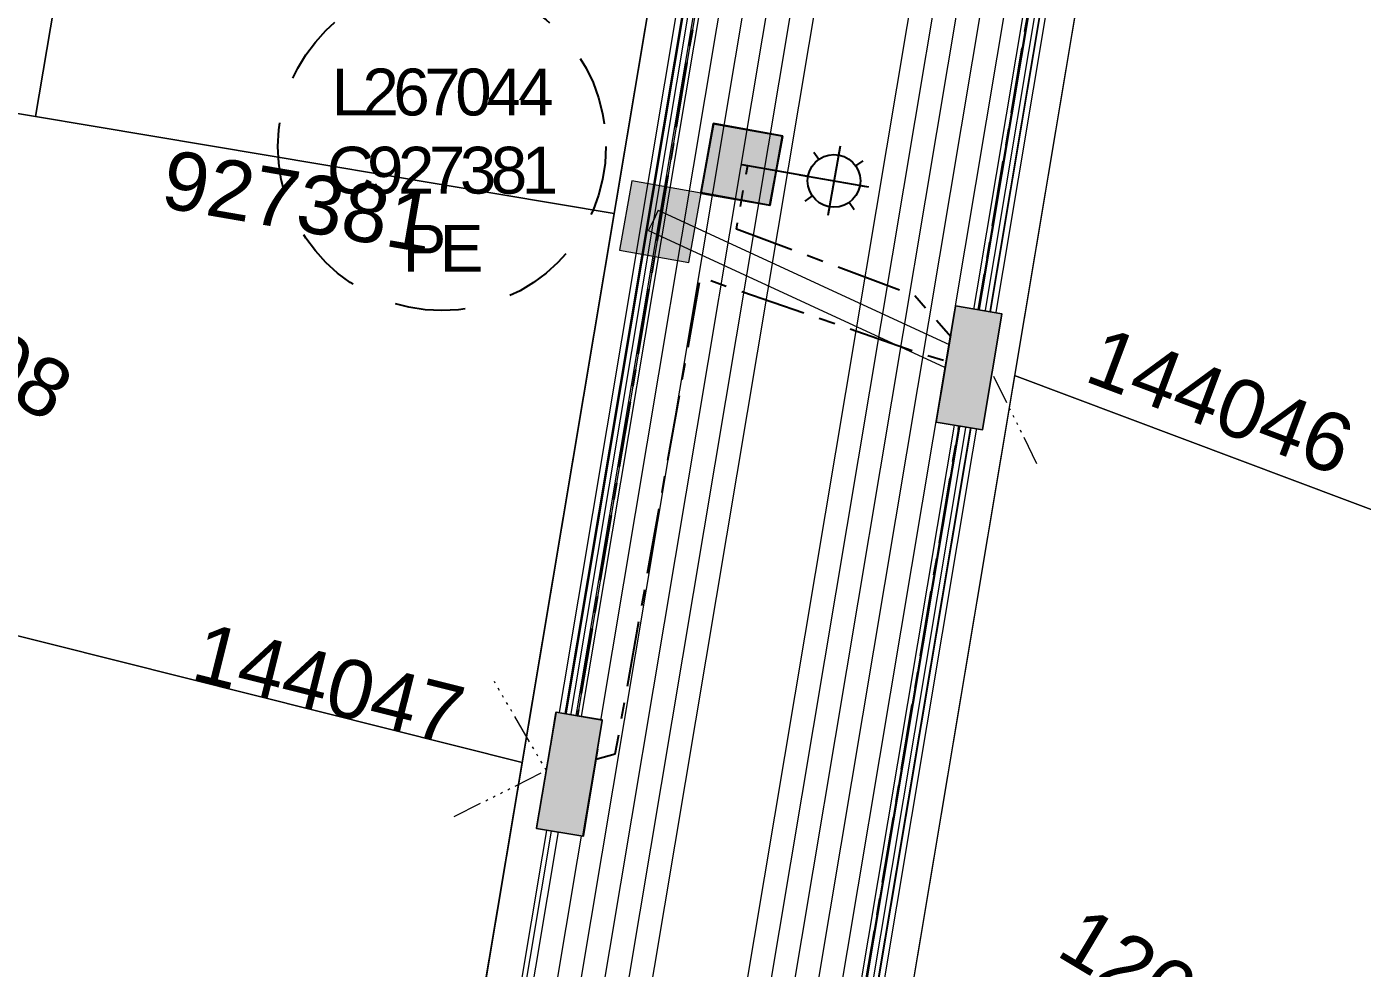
# Model space of a CAD drawing. Header units: metres. Extents: x 264965 to 265706, y 6180501 to 6181430.
# Drawn here: x 265400.8 to 265457.8, y 6180910 to 6180950.2 of the extents above; entities that cross this region are included whole.
import ezdxf
from ezdxf.enums import TextEntityAlignment as Align

# ---------------------------------------------------------------- set-up
doc = ezdxf.new("R2010")
doc.units = ezdxf.units.M
for name, pattern in [('Cable Exist UG', [7, 4, -1, 1, -1]), ('Dash', [5, 3, -2]), ('PHANTOMX2', [5.6, 2.5, -0.5, 0.15, -0.5, 0.15, -0.5, 0.15, -0.5, 0.15, -0.5])]:
    doc.linetypes.add(name, pattern=pattern)
doc.layers.get('0').update_dxf_attribs({"color": 6})
for name, color, linetype, lineweight in [('_User Miscellaneous1', 30, 'Continuous', 13), ('_User Miscellaneous10', 241, 'Continuous', 13), ('_User_LV_Exist', 5, 'Continuous', 25), ('_User_SL_Exist', 4, 'Continuous', 25), ('Cadastre Developer_SP_NEW', 92, 'Continuous', 15)]:
    doc.layers.add(name, color=color, linetype=linetype, lineweight=lineweight)
doc.layers.add('_User Miscellaneous12', color=252, linetype='Continuous', lineweight=13, plot=False, transparency=0.5)
for name, color, linetype in [('Equip_SP_SL_EXT', 7, 'Continuous'), ('SupportsUG_SP_LV_EXT', 7, 'Continuous'), ('UG_Details_SP_MISC', 7, 'Continuous')]:
    doc.layers.add(name, color=color, linetype=linetype)
doc.styles.add('ARIAL', font='arial.ttf', dxfattribs={"height": 2})
doc.styles.add('COLUMN_LABEL', font='arial.ttf', dxfattribs={"height": 2})
doc.styles.add('POLE_LABEL', font='arial.ttf', dxfattribs={"height": 2})
doc.styles.add('SL_LABEL', font='arial.ttf', dxfattribs={"height": 2})
doc.styles.get("Standard").update_dxf_attribs({"font": 'arial.ttf'})
doc.linetypes.add('Cable o', pattern='A,4,-0.01,["O",Standard,S=1.5,R=0,X=0,Y=-0.75],-1.6', length=5.61)

# ---------------------------------------------------------------- blocks, each defined once
blk = doc.blocks.new('*U645')
at = {"width": 0.9}
blk.add_attdef('ASSET_NUM', text='', height=2, dxfattribs=at).set_placement((4, 2), align=Align.MIDDLE_LEFT)
for tag, p, flags in [('SUBURB', (-2, 0), 1), ('STREETNAME', (-1.8, 0), 9), ('PARENT', (-1.6, 0), 9), ('NOTES', (-1.4, 0), 9), ('LOCATION', (-1.2, 0), 9), ('LEGEND', (-1, 0), 9), ('USAGE', (-0.8, 0), 9), ('SUPPORT_TYPE', (-0.6, 0), 9), ('STATE', (-0.4, 0), 9), ('OWNED_BY', (-0.2, 0), 9)]:
    blk.add_attdef(tag, p, '', height=0.2, rotation=270, dxfattribs=dict(flags=flags))
blk.add_wipeout([(1, 2.5), (1, -2.5), (-1, -2.5), (-1, 2.5)])
at = {"layer": 'SupportsUG_SP_LV_EXT'}
h = blk.add_hatch(color=256, dxfattribs=at)
h.dxf.hatch_style = 1
h.paths.add_polyline_path([(-1, 2.5), (-1, -1.25), (-1, 1.25), (-1, -2.5), (1, -2.5), (1, 2.5)])
blk.add_lwpolyline([(-1, 2.5), (-1, -1.25), (-1, 1.25), (-1, -2.5), (1, -2.5), (1, 2.5)], close=True)
blk = doc.blocks.new('*U834')
at = {"layer": 'Equip_SP_SL_EXT'}
h = blk.add_hatch(color=256, dxfattribs=at)
h.dxf.hatch_style = 1
h.paths.add_polyline_path([(-1.5, 1.5), (-1.5, -1.5), (1.5, -1.5), (1.5, 1.5)])
blk.add_lwpolyline([(-1.5, 1.5), (-1.5, -1.5), (1.5, -1.5), (1.5, 1.5)], close=True)
at = {"width": 0.9, "flags": 8}
blk.add_attdef('ASSET_NUM', text='', height=2, dxfattribs=at).set_placement((4, 2), align=Align.MIDDLE_LEFT)
at = {"flags": 1}
blk.add_attdef('Z', (-2.351, -1.813), '', height=0.2, rotation=270, dxfattribs=at)
at = {"flags": 9}
for tag, p in [('NOTES', (-2, -1.813)), ('SUBURB', (-1.8, -1.813)), ('STREETNAME', (-1.6, -1.813)), ('LOCATION', (-1.4, -1.813)), ('LEGEND', (-1.2, -1.813)), ('USAGE', (-1, -1.813)), ('STATE', (-0.8, -1.813)), ('OWNED_BY', (-0.6, -1.813)), ('COLUMN_TYPE', (-0.4, -1.813)), ('STREET_CODE', (-0.2, -1.813)), ('STRUCTURE_PLANT_NUMBER', (0.031, -1.813))]:
    blk.add_attdef(tag, text='', height=0.2, rotation=270, dxfattribs=at).set_placement(p, align=Align.MIDDLE_LEFT)
blk = doc.blocks.new('*U202')
for tag, height, rotation, flags, p in [('LANTNUMBER', 0.2, 270, 9, (-1.4, 2.6)), ('LOUTREACH', 0.2, 270, 9, (-1.4, 2.2)), ('LOUTREACHVOCAB', 0.2, 270, 9, (-1.4, 2)), ('LRATECODE', 0.2, 270, 9, (-1.4, 1.8)), ('LREMOVE', 0.2, 270, 9, (-1.4, 1.6)), ('LREPLACE', 0.2, 270, 9, (-1.4, 1.4)), ('LTYPE', 0.2, 270, 9, (-1.4, 1.2)), ('LTYPEVOCAB', 0.2, 270, 9, (-1.4, 1)), ('LEGEND', 0.2, 270, 9, (-1.4, 0.8)), ('SUBURB', 0.2, 270, 9, (-1.4, 0.6)), ('STREETNAME', 0.2, 270, 9, (-1.4, 0.4)), ('LOCATION', 0.2, 270, 9, (-1.4, 0.2)), ('LNEW', 0.2, 270, 9, (-6.4, 0)), ('LMASTVOCAB', 0.2, 270, 9, (-6.2, 0)), ('LMAST', 0.2, 270, 9, (-6, 0)), ('LLAMPVOCAB', 0.2, 270, 9, (-5.8, 0)), ('LLAMP', 0.2, 270, 9, (-5.6, 0)), ('LEXIST', 0.2, 270, 9, (-5.4, 0)), ('LCHARGE3PERCENT', 0.2, 270, 9, (-5.2, 0)), ('LCHARGE3', 0.2, 270, 9, (-5, 0)), ('LCHARGE2PERCENT', 0.2, 270, 9, (-4.8, 0)), ('LCHARGE2', 0.2, 270, 9, (-4.6, 0)), ('LCHARGE1PERCENT', 0.2, 270, 9, (-4.4, 0)), ('LCHARGE1', 0.2, 270, 9, (-4.2, 0)), ('LCATEGORY', 0.2, 270, 9, (-4, 0)), ('LBRACKETVOCAB', 0.2, 270, 9, (-3.8, 0)), ('LBRACKET', 0.2, 270, 9, (-3.6, 0)), ('LKINGHEIGHT', 0.2, 270, 9, (-3.4, 0)), ('CREPLACE', 0.2, 270, 9, (-3.2, 0)), ('CREMOVE', 0.2, 270, 9, (-3, 0)), ('CNUMBER', 0.2, 270, 9, (-2.8, 0)), ('CNEW', 0.2, 270, 9, (-2.6, 0)), ('CEXIST', 0.2, 270, 9, (-2.4, 0)), ('USAGE', 0.2, 270, 9, (-2.2, 0)), ('STATE', 0.2, 270, 9, (-2, 0)), ('OWNED_BY', 0.2, 270, 9, (-1.8, 0)), ('ORIENTATION', 0.2, 270, 9, (-1.6, 0)), ('OPERATING_VOLTAGE', 0.2, 270, 9, (-1.4, 0)), ('NOTES', 0.2, 270, 9, (-1.4, 0)), ('NO_PHASES', 0.2, 270, 9, (-1.2, 0)), ('LANTERN_TYPE', 0.2, 270, 9, (-1, 0)), ('LANTERN_PURPOSE', 0.2, 270, 9, (-0.8, 0)), ('CONTROL_TYPE', 0.2, 270, 9, (-0.6, 0)), ('CONSTRUCTED_VOLTAGE', 0.2, 270, 9, (-0.4, 0)), ('MAINTAINED_BY', 0.2, 270, 9, (-1.4, -0.663)), ('LNUMBER', 1, 350, 8, (6.718, -2.212))]:
    blk.add_attdef(tag, text='', height=height, rotation=rotation, dxfattribs=dict(flags=flags)).set_placement(p, align=Align.MIDDLE_LEFT)
at = {"style": 'SL_LABEL'}
for tag, height, rotation, flags, p in [('ASSET_NUM', 1, 350, 8, (7.065, -0.242)), ('STREET_CODE', 0.001, 270, 9, (0.001, 0))]:
    blk.add_attdef(tag, text='', height=height, rotation=rotation, dxfattribs=dict(at, flags=flags)).set_placement(p, align=Align.MIDDLE_LEFT)
for tag, p, height, flags in [('OPERATED_BY', (-1.4, -0.407), 0.2, 9), ('Z', (0, 0), 0.001, 1)]:
    blk.add_attdef(tag, p, '', height=height, rotation=270, dxfattribs=dict(flags=flags))
blk.add_wipeout([(5.599, -0.999), (4.798, -1.935), (3.644, -2.368), (2.709, -1.567), (2.275, -0.413), (3.077, 0.523), (4.23, 0.956), (5.166, 0.154)])
for p, q in [((4.198, 0.771), (3.677, -2.183)), ((4.198, 0.771), (4.133, 0.402)), ((3.077, 0.523), (3.292, 0.215)), ((5.166, 0.154), (4.859, -0.061)), ((-0.002, -0.012), (2.829, -0.511)), ((2.46, -0.446), (5.414, -0.967)), ((5.045, -0.902), (5.414, -0.967)), ((2.709, -1.567), (3.016, -1.351)), ((4.798, -1.935), (4.583, -1.628)), ((3.742, -1.814), (3.677, -2.183))]:
    blk.add_line(p, q)
blk.add_circle((3.937, -0.706), 1.125)
blk = doc.blocks.new('*U845')
blk.add_hatch(color=256).paths.add_polyline_path([(-2.5, 1), (-2.5, -1), (2.5, -1), (2.5, 1)])
for p, q in [((0, 1), (0, -1)), ((-2.5, 0), (2.5, 0))]:
    blk.add_line(p, q)
at = {"ltscale": 10}
blk.add_line((2.5, 0), (-2.5, 0), dxfattribs=at)
blk.add_lwpolyline([(-2.5, -1), (-1.25, -1), (1.25, -1), (2.5, -1), (2.5, 1), (-2.5, 1)], close=True)
at = {"width": 0.9, "flags": 8}
blk.add_attdef('ASSET_NUM', text='', height=2, rotation=90, dxfattribs=at).set_placement((-10.914, 43.61), align=Align.MIDDLE_LEFT)
for tag, p, flags in [('OWNED_BY', (-8.914, 39.41), 9), ('STATE', (-8.914, 39.21), 9), ('SUPPORT_TYPE', (-8.914, 39.01), 9), ('USAGE', (-8.914, 38.81), 9), ('LEGEND', (-8.914, 38.61), 9), ('LOCATION', (-8.914, 38.41), 9), ('NOTES', (-8.914, 38.21), 9), ('PARENT', (-8.914, 38.01), 9), ('STREETNAME', (-8.914, 37.81), 9), ('SUBURB', (-8.914, 37.61), 1)]:
    blk.add_attdef(tag, p, '', height=0.2, dxfattribs=dict(flags=flags))
blk = doc.blocks.new('COLUMN_EXT')
blk.add_hatch(color=256).paths.add_polyline_path([(1.5, -1.5), (1.5, 1.5), (-1.5, 1.5), (-1.5, -1.5)])
blk.add_lwpolyline([(1.5, 1.5), (-1.5, 1.5), (-1.5, -1.5), (1.5, -1.5)], close=True)
at = {"flags": 1}
blk.add_attdef('Z', (-1.813, 2.351), '', height=0.2, rotation=180, dxfattribs=at)
at = {"flags": 9}
for tag, p in [('SUBURB', (-1.813, 1.8)), ('NOTES', (-1.813, 2)), ('STREETNAME', (-1.813, 1.6)), ('LOCATION', (-1.813, 1.4)), ('LEGEND', (-1.813, 1.2)), ('OWNED_BY', (-1.813, 0.6)), ('USAGE', (-1.813, 1)), ('STATE', (-1.813, 0.8)), ('COLUMN_TYPE', (-1.813, 0.4))]:
    blk.add_attdef(tag, text='', height=0.2, rotation=180, dxfattribs=at).set_placement(p, align=Align.MIDDLE_LEFT)
for tag, style, p in [('STRUCTURE_PLANT_NUMBER', 'POLE_LABEL', (-1.813, -0.031)), ('STREET_CODE', 'COLUMN_LABEL', (-1.813, 0.2))]:
    blk.add_attdef(tag, text='', height=0.2, rotation=180, dxfattribs=dict(at, style=style)).set_placement(p, align=Align.MIDDLE_LEFT)
at = {"style": 'COLUMN_LABEL', "width": 0.9, "flags": 8}
blk.add_attdef('ASSET_NUM', text='', height=2, rotation=270, dxfattribs=at).set_placement((2, -4), align=Align.MIDDLE_LEFT)

msp = doc.modelspace()

# ---------------------------------------------------------------- linework, layer by layer
at = {"layer": '_User Miscellaneous1', "ltscale": 0.5}
for p, q in [((265423.089, 6180918.44), (265433.798, 6180982.357)), ((265423.326, 6180918.401), (265434.035, 6180982.318)), ((265423.799, 6180918.321), (265434.509, 6180982.238)), ((265424.036, 6180918.282), (265434.745, 6180982.199)), ((265429.088, 6180865.891), (265447.935, 6180978.379)), ((265429.324, 6180865.851), (265448.155, 6180978.235)), ((265429.798, 6180865.772), (265448.593, 6180977.948)), ((265430.035, 6180865.732), (265448.812, 6180977.804)), ((265423.089, 6180918.44), (265423.562, 6180918.361)), ((265423.326, 6180918.401), (265423.562, 6180918.361)), ((265424.036, 6180918.282), (265423.562, 6180918.361)), ((265423.799, 6180918.321), (265423.562, 6180918.361))]:
    msp.add_line(p, q, dxfattribs=at)
at = {"layer": '_User Miscellaneous1', "lineweight": 0}
for p, q in [((265427.308, 6180941.482), (265427.509, 6180941.918)), ((265427.71, 6180942.354), (265427.509, 6180941.918)), ((265427.71, 6180942.354), (265441.452, 6180936.015)), ((265427.308, 6180941.482), (265441.05, 6180935.143)), ((265441.452, 6180936.015), (265441.251, 6180935.579)), ((265441.05, 6180935.143), (265441.251, 6180935.579))]:
    msp.add_line(p, q, dxfattribs=at)
at = {"layer": '_User_LV_Exist', "linetype": 'Cable Exist UG', "ltscale": 0.7, "transparency": 33554687, "flags": 128}
for points in [[(265409.031, 6180992.991), (265429.53, 6180989.474), (265434.588, 6180982.35), (265423.854, 6180918.285)], [(265423.984, 6180918.628), (265425.886, 6180919.162), (265429.523, 6180939.499), (265439.025, 6180936.214), (265440.955, 6180935.628)]]:
    msp.add_lwpolyline(points, dxfattribs=at)
at = {"layer": '_User_LV_Exist', "linetype": 'Cable Exist UG', "ltscale": 0.7, "transparency": 33554687}
msp.add_lwpolyline([(265484.766, 6180974.519), (265483.888, 6180974.849, 0.024654), (265456.385, 6180983.65), (265448.1, 6180978.271), (265440.955, 6180935.628)], format="xyb", dxfattribs=at)
msp.add_lwpolyline([(265440.977, 6180935.759), (265430.241, 6180871.684)], dxfattribs=at)
at = {"layer": '_User_SL_Exist', "linetype": 'Dash'}
msp.add_circle((265418.483, 6180945.073), 7, dxfattribs=at)
at = {"layer": 'Cadastre Developer_SP_NEW', "transparency": 33554687}
for points in [[(265408.697, 6180991.019), (265383.022, 6180995.424), (265375.407, 6180950.663), (265401.131, 6180946.353)], [(265425.835, 6180942.213), (265378.795, 6180950.095), (265375.854, 6180930.355), (265421.911, 6180918.791)], [(265466.74, 6180926.36), (265442.927, 6180935.298), (265434.896, 6180887.364), (265450.76, 6180881.689)], [(265421.911, 6180918.791), (265375.854, 6180930.355), (265372.913, 6180910.615), (265418.032, 6180895.643)]]:
    msp.add_lwpolyline(points, close=True, dxfattribs=at)
msp.add_lwpolyline([(265484.105, 6180972.631), (265483.185, 6180972.976, 0.023891), (265456.727, 6180981.488), (265449.927, 6180977.073), (265442.927, 6180935.298), (265466.74, 6180926.36)], format="xyb", close=True, dxfattribs=at)
at = {"layer": 'UG_Details_SP_MISC', "lineweight": 0}
for p, q in [((265427.308, 6180941.482), (265427.509, 6180941.918)), ((265427.71, 6180942.354), (265427.509, 6180941.918)), ((265427.71, 6180942.354), (265441.452, 6180936.015)), ((265427.308, 6180941.482), (265441.05, 6180935.143)), ((265441.452, 6180936.015), (265441.251, 6180935.579)), ((265441.05, 6180935.143), (265441.251, 6180935.579))]:
    msp.add_line(p, q, dxfattribs=at)

# ---------------------------------------------------------------- block references
at = {"layer": '_User Miscellaneous1', "color": 2, "linetype": 'Cable o'}
ref = msp.add_blockref('*U834', (265427.805, 6180941.866), dxfattribs=dict(at, rotation=170.0000001793054))
ref.add_attrib('ASSET_NUM', '927381', dxfattribs={"layer": '0', "height": 2.5, "rotation": 350.2128}).set_placement((265406.618, 6180943.728), align=Align.MIDDLE_LEFT)

# ---------------------------------------------------------------- texts
at = {"layer": '_User_SL_Exist', "insert": (265418.393, 6180944.062), "char_height": 2, "attachment_point": 5}
msp.add_mtext('{\\T0.8;L267044\\PC927381\\PPE}', dxfattribs=at)
at = {"layer": 'Cadastre Developer_SP_NEW', "transparency": 33554687, "style": 'ARIAL'}
for s, p in [('108', (265396.677, 6180936.244)), ('126', (265444.631, 6180910.591))]:
    msp.add_text(s, height=2.5, rotation=329.1269, dxfattribs=at).set_placement(p)

# ---------------------------------------------------------------- next in the draw order: block references
at = {"layer": '_User_SL_Exist', "linetype": 'Cable o'}
msp.add_blockref('*U202', (265431.282, 6180944.311), dxfattribs=at)

# ---------------------------------------------------------------- next in the draw order: linework, layer by layer
at = {"layer": '_User Miscellaneous10'}
msp.add_lwpolyline([(265304.878, 6180825.875, 0.147536), (265345.183, 6180910.475), (265357.289, 6180989.694), (265368.655, 6180997.889), (265428.377, 6180987.643), (265432.479, 6180981.866), (265411.407, 6180856.104, 0.350626), (265441.201, 6180802.647)], format="xyb", dxfattribs=at)
at = {"layer": '_User Miscellaneous10', "color": 5, "transparency": 33554534}
for points in [[(265445.739, 6180813.755), (265483.513, 6180798.322, 0.427339), (265532.349, 6180820.12), (265569.033, 6180922.756, -0.010919), (265573.758, 6180935.115), (265568.39, 6180947.409), (265485.293, 6180978.594, 0.026155), (265455.692, 6180987.969), (265444.446, 6180980.668), (265423.242, 6180854.121, 0.350626)], [(265446.496, 6180815.607), (265484.27, 6180800.173, 0.427339), (265530.466, 6180820.793), (265567.15, 6180923.429, -0.010226), (265571.588, 6180935.087), (265566.896, 6180945.833), (265484.591, 6180976.721, 0.025409), (265456.04, 6180985.811), (265446.273, 6180979.47), (265425.215, 6180853.791, 0.350626)], [(265447.252, 6180817.458), (265485.026, 6180802.025, 0.427339), (265528.582, 6180821.466), (265565.267, 6180924.102, -0.00954), (265569.419, 6180935.056), (265565.401, 6180944.258), (265483.888, 6180974.849, 0.024654), (265456.385, 6180983.65), (265448.1, 6180978.271), (265427.187, 6180853.46, 0.350626)]]:
    msp.add_lwpolyline(points, format="xyb", close=True, dxfattribs=at)
at = {"layer": '_User Miscellaneous10', "color": 1, "transparency": 33554534}
for points in [[(265446.118, 6180814.681), (265483.891, 6180799.248, 0.427339), (265531.407, 6180820.457), (265568.092, 6180923.092, -0.010572), (265572.673, 6180935.102), (265567.643, 6180946.621), (265484.942, 6180977.657, 0.025783), (265455.866, 6180986.89), (265445.359, 6180980.069), (265424.229, 6180853.956, 0.350626)], [(265446.874, 6180816.533), (265484.648, 6180801.099, 0.427339), (265529.524, 6180821.13), (265565.305, 6180921.237, -0.011402), (265570.503, 6180935.072), (265566.149, 6180945.046), (265484.239, 6180975.785, 0.025032), (265456.213, 6180984.731), (265447.186, 6180978.871), (265426.201, 6180853.625, 0.350626)]]:
    msp.add_lwpolyline(points, format="xyb", close=True, dxfattribs=at)
at = {"layer": '_User Miscellaneous10', "color": 6, "transparency": 33554534}
msp.add_lwpolyline([(265447.366, 6180817.736), (265485.14, 6180802.302, 0.427339), (265528.3, 6180821.567), (265564.984, 6180924.203, -0.009438), (265569.094, 6180935.051), (265565.177, 6180944.022), (265483.783, 6180974.568, 0.02454), (265456.437, 6180983.326), (265448.374, 6180978.092), (265427.483, 6180853.41, 0.350626)], format="xyb", close=True, dxfattribs=at)
at = {"layer": '_User Miscellaneous10', "color": 4, "transparency": 33554534}
msp.add_lwpolyline([(265447.441, 6180817.921), (265485.215, 6180802.488, 0.427339), (265528.111, 6180821.635), (265564.796, 6180924.27, -0.00937), (265568.877, 6180935.048), (265565.028, 6180943.864), (265483.712, 6180974.381, 0.024464), (265456.471, 6180983.11), (265448.557, 6180977.972), (265427.681, 6180853.377, 0.350626)], format="xyb", close=True, dxfattribs=at)
at = {"layer": '_User Miscellaneous10'}
msp.add_lwpolyline([(265448.009, 6180819.31), (265485.783, 6180803.876, 0.427339), (265526.699, 6180822.14), (265563.383, 6180924.775, -0.008862), (265567.252, 6180935.022), (265563.907, 6180942.683), (265483.185, 6180972.976, 0.023891), (265456.727, 6180981.488), (265449.927, 6180977.073), (265429.16, 6180853.13, 0.350626)], format="xyb", close=True, dxfattribs=at)
at = {"layer": '_User Miscellaneous12', "color": 1, "transparency": 33554534}
for points in [[(265299.697, 6180830.582, 0.147536), (265338.263, 6180911.533), (265350.813, 6180993.655), (265366.944, 6181005.285), (265432.411, 6180994.053), (265439.861, 6180983.561), (265418.311, 6180854.947, 0.350626), (265443.848, 6180809.127)], [(265301.177, 6180829.237, 0.147536), (265340.24, 6180911.231), (265352.663, 6180992.523), (265367.433, 6181003.171), (265431.258, 6180992.222), (265437.752, 6180983.077), (265416.339, 6180855.278, 0.350626), (265443.092, 6180807.275)], [(265302.657, 6180827.892, 0.147536), (265342.217, 6180910.929), (265354.513, 6180991.392), (265367.922, 6181001.058), (265430.106, 6180990.39), (265435.643, 6180982.593), (265414.366, 6180855.608, 0.350626), (265442.335, 6180805.424)]]:
    msp.add_lwpolyline(points, format="xyb", dxfattribs=at)
at = {"layer": '_User Miscellaneous12', "color": 5, "transparency": 33554534}
for points in [[(265300.437, 6180829.91, 0.147536), (265339.252, 6180911.382), (265351.738, 6180993.089), (265367.189, 6181004.228), (265431.835, 6180993.137), (265438.806, 6180983.319), (265417.325, 6180855.113, 0.350626), (265443.47, 6180808.201)], [(265301.917, 6180828.565, 0.147536), (265341.229, 6180911.08), (265353.588, 6180991.958), (265367.678, 6181002.115), (265430.682, 6180991.306), (265436.697, 6180982.835), (265415.352, 6180855.443, 0.350626), (265442.714, 6180806.35)], [(265303.397, 6180827.22, 0.147536), (265343.206, 6180910.778), (265355.438, 6180990.826), (265368.166, 6181000.002), (265429.53, 6180989.474), (265434.588, 6180982.35), (265413.38, 6180855.774, 0.350626), (265441.957, 6180804.498)]]:
    msp.add_lwpolyline(points, format="xyb", dxfattribs=at)
at = {"layer": '_User Miscellaneous12', "color": 6, "transparency": 33554534}
msp.add_lwpolyline([(265303.619, 6180827.018, 0.147536), (265343.502, 6180910.732), (265355.716, 6180990.656), (265368.24, 6180999.685), (265429.357, 6180989.2), (265434.272, 6180982.278), (265413.084, 6180855.823, 0.350626), (265441.844, 6180804.221)], format="xyb", dxfattribs=at)
at = {"layer": '_User Miscellaneous12', "color": 4, "transparency": 33554534}
msp.add_lwpolyline([(265303.767, 6180826.883, 0.147536), (265343.7, 6180910.702), (265355.901, 6180990.543), (265368.289, 6180999.474), (265429.242, 6180989.017), (265434.061, 6180982.229), (265412.887, 6180855.856, 0.350626), (265441.768, 6180804.035)], format="xyb", dxfattribs=at)
at = {"layer": '_User Miscellaneous12', "color": 1, "transparency": 33554534}
msp.add_lwpolyline([(265445.361, 6180812.83), (265483.135, 6180797.396, 0.427339), (265533.291, 6180819.784), (265569.975, 6180922.419, -0.011268), (265574.843, 6180935.129), (265569.138, 6180948.196), (265485.645, 6180979.53, 0.026525), (265455.516, 6180989.047), (265443.532, 6180981.267), (265422.256, 6180854.286, 0.350626)], format="xyb", close=True, dxfattribs=at)
at = {"layer": '_User_SL_Exist', "linetype": 'Cable Exist UG', "ltscale": 0.7, "transparency": 33554687, "flags": 128}
msp.add_lwpolyline([(265441.448, 6180935.546), (265438.661, 6180938.699), (265431.058, 6180941.55), (265431.535, 6180944.254)], dxfattribs=at)
at = {"layer": 'Cadastre Developer_SP_NEW', "transparency": 33554687}
msp.add_lwpolyline([(265432.479, 6180981.866), (265428.377, 6180987.643), (265408.697, 6180991.019), (265401.131, 6180946.353), (265425.835, 6180942.213)], close=True, dxfattribs=at)

# ---------------------------------------------------------------- next in the draw order: block references
at = {"layer": '_User Miscellaneous1', "ltscale": 0.5, "rotation": 349.5306717128305}
msp.add_blockref('COLUMN_EXT', (265431.282, 6180944.311), dxfattribs=at)
at = {"layer": '_User_SL_Exist', "ltscale": 0.5, "rotation": 349.5306717128305}
msp.add_blockref('COLUMN_EXT', (265431.282, 6180944.311), dxfattribs=at)
at = {"layer": '_User_SL_Exist', "color": 2, "linetype": 'Cable o', "rotation": 170.0000001793054}
msp.add_blockref('*U834', (265431.28, 6180944.299), dxfattribs=at)

# ---------------------------------------------------------------- next in the draw order: block references
at = {"layer": '_User Miscellaneous1'}
ref = msp.add_blockref('*U645', (265440.984, 6180935.623), dxfattribs=dict(at, rotation=350.4882945617408))
ref.add_attrib('ASSET_NUM', '144046', dxfattribs={"layer": '0', "height": 2.5, "rotation": 339.4266}).set_placement((265446.27, 6180936.261), align=Align.MIDDLE_LEFT)
ref = msp.add_blockref('*U645', (265423.927, 6180918.285), dxfattribs=dict(at, rotation=170.4882945260696))
ref.add_attrib('ASSET_NUM', '144047', dxfattribs={"layer": '0', "height": 2.5, "rotation": 345.9054}).set_placement((265408.008, 6180923.571), align=Align.MIDDLE_LEFT)

# ---------------------------------------------------------------- next in the draw order: linework, layer by layer
at = {"layer": '_User Miscellaneous1', "linetype": 'PHANTOMX2', "ltscale": 0.5, "flags": 128}
for points in [[(265443.883, 6180931.53), (265441.963, 6180935.418)], [(265419.012, 6180916.485), (265422.94, 6180918.45), (265420.724, 6180922.236)]]:
    msp.add_lwpolyline(points, dxfattribs=at)

# ---------------------------------------------------------------- next in the draw order: block references
at = {"layer": '_User_LV_Exist'}
ref = msp.add_blockref('*U645', (265440.984, 6180935.623), dxfattribs=dict(at, rotation=350.4882945617408))
ref.add_attrib('ASSET_NUM', '144046', dxfattribs={"layer": '0', "height": 2.5, "rotation": 339.4266}).set_placement((265446.27, 6180936.261), align=Align.MIDDLE_LEFT)
at = {"layer": '_User_LV_Exist', "ltscale": 0.5}
ref = msp.add_blockref('*U645', (265423.927, 6180918.285), dxfattribs=dict(at, rotation=170.4882945260696))
ref.add_attrib('ASSET_NUM', '144047', dxfattribs={"layer": '0', "height": 2.5, "rotation": 345.9054}).set_placement((265408.008, 6180923.571), align=Align.MIDDLE_LEFT)

# ---------------------------------------------------------------- next in the draw order: block references
at = {"layer": '_User Miscellaneous1', "ltscale": 0.5}
for p, rotation in [((265440.984, 6180935.623), 260.4882945674921), ((265423.94, 6180918.288), 260.7913321724591)]:
    msp.add_blockref('*U845', p, dxfattribs=dict(at, rotation=rotation))
at = {"layer": '_User_LV_Exist', "ltscale": 0.5}
for p, rotation in [((265440.984, 6180935.623), 260.4882945674921), ((265423.94, 6180918.288), 260.7913321724591)]:
    msp.add_blockref('*U845', p, dxfattribs=dict(at, rotation=rotation))

# ---------------------------------------------------------------- next in the draw order: block references
at = {"layer": '_User Miscellaneous1'}
ref = msp.add_blockref('*U645', (265440.984, 6180935.623), dxfattribs=dict(at, rotation=350.4882945617408))
ref.add_attrib('ASSET_NUM', '144046', dxfattribs={"layer": '0', "height": 2.5, "rotation": 339.4266}).set_placement((265446.27, 6180936.261), align=Align.MIDDLE_LEFT)
at = {"layer": '_User Miscellaneous1', "ltscale": 0.5}
ref = msp.add_blockref('*U645', (265423.927, 6180918.285), dxfattribs=dict(at, rotation=170.4882945260696))
ref.add_attrib('ASSET_NUM', '144047', dxfattribs={"layer": '0', "height": 2.5, "rotation": 345.9054}).set_placement((265408.008, 6180923.571), align=Align.MIDDLE_LEFT)

doc.saveas('drawing.dxf')
